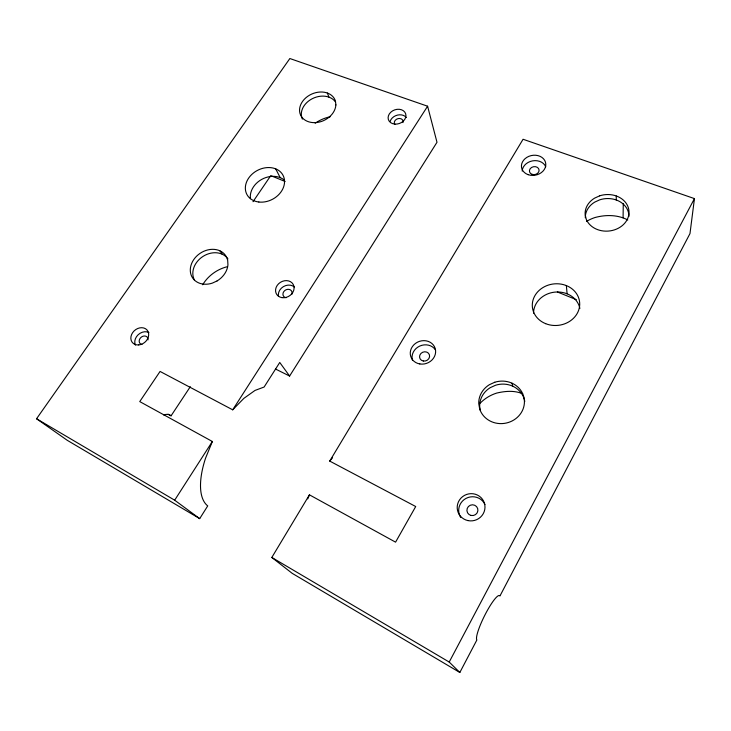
<?xml version="1.0" encoding="UTF-8"?>
<svg xmlns="http://www.w3.org/2000/svg" width="731" height="731" viewBox="0 0 731 731"><rect width="100%" height="100%" fill="white"/><g stroke="black" fill="none" stroke-linecap="round" stroke-linejoin="round"><path stroke-width="1.1" d="M616.251 199.983L616.27 195.972M627.783 219.958A37.226 31.488 -4.1 0 0 623.077 217.884L623.278 203.51M694.45 198.604L689.982 233.582L499.922 596.021A24.973 4.349 -63.4 0 0 485.676 613.556A24.973 4.349 -63.4 0 0 476.868 639.99L459.836 672.474L292.217 573.351L271.813 557.461L309.441 494.832L395.572 542.155L415.711 506.528L329.718 461.087L523.067 139.265L694.45 198.604L449.209 662.048L459.836 672.474M289.604 376.045L279.754 362.466L264.11 387.037L255.018 390.427L243.852 398.377L232.696 409.817L160.062 371.439L139.749 401.593L212.356 441.487L205.594 458.081A68.047 29.578 -60.9 0 0 207.732 505.898L199.7 518.635L67.261 440.309L36.55 418.753L289.86 58.526L427.598 106.214L436.992 142.28L289.604 376.045L275.45 369M307.742 498.907L309.441 494.832M199.7 518.635L174.672 500.196L212.356 441.487M232.696 409.817L427.598 106.214M163.726 414.98A21.373 10.727 -59 0 1 171.063 415.829L190.307 386.699M253.008 201.701L270.753 175.65L285.117 181.48M329.718 461.087L332.55 457.743M623.077 217.884C613.958 214.686 604.217 215.033 594.997 217.527A37.226 31.488 -4.1 0 0 586.518 221.411M522.638 393.762C514.35 390.272 505.249 391.067 496.714 393.068A38.679 36.239 -8.1 0 0 480.112 403.229M557.387 291.98L576.33 299.664M168.103 414.203L171.063 415.829M36.55 418.753L174.672 500.196M271.813 557.461L449.209 662.048M219.921 250.861L222.224 254.205M275.678 168.852L280.22 177.642M327.324 93.011L328.941 97.132M512.029 383.199L512.723 386.196M480.377 410.484L479.673 406.436A22.743 21.089 -10 0 1 490.245 387.658L495.563 385.237A22.743 21.089 -10 0 1 524.785 401.438M566.361 285.602L567.101 293.825M315.162 123.256A32.082 25.402 -23.6 0 1 330.184 116.768M302.378 119.116A18.704 14.51 -23.7 0 1 312.036 98.822A18.704 14.51 -23.7 0 1 335.337 101.773M194.492 280.147A19.828 16.155 -34 0 1 203.108 256.343A19.828 16.155 -34 0 1 227.935 258.929M250.459 198.713A20.176 16.164 -28.2 0 1 261.597 179.46A20.176 16.164 -28.2 0 1 284.048 179.872M202.67 284.77A33.918 28.125 -34.4 0 1 227.304 266.705M585.303 217.774A21.839 18.193 -5.1 0 1 594.687 202.14L599.703 199.837A21.839 18.193 -5.1 0 1 628.925 216.413M533.548 313.188A23.383 20.587 -6.1 0 1 554.811 292.126A23.383 20.587 -6.1 0 1 579.884 308.418M394.85 124.453A4.523 3.582 -19.6 0 1 398.139 118.605A4.523 3.582 -19.6 0 1 402.973 122.598M390.162 121.291A9.055 7.164 -19.6 0 1 397.582 115.069A9.055 7.164 -19.6 0 1 406.381 117.581M522.19 171.054A12.171 9.96 -11.1 0 1 532.57 160.866A12.171 9.96 -11.1 0 1 545.755 166.796M412.458 360.31A12.747 11.486 -21.4 0 1 419.704 346.092A12.747 11.486 -21.4 0 1 435.42 349.829M460.667 517.42A13.798 13.478 -18.5 0 1 466.012 498.405A13.798 13.478 -18.5 0 1 484.973 504.491M135.454 345.151A9.576 7.785 -40.4 0 1 138.159 334.743A9.576 7.785 -40.4 0 1 148.923 332.523M141.951 344.493A4.788 3.893 -40.4 0 1 139.374 339.878A4.788 3.893 -40.4 0 1 144.528 335.986A4.788 3.893 -40.4 0 1 148.018 339.906M286.095 297.755A4.788 4.048 -31 0 1 283.153 292.857A4.788 4.048 -31 0 1 288.946 289.366A4.788 4.048 -31 0 1 291.897 294.264M278.529 296.521A9.567 8.087 -31 0 1 283.372 286.653A9.567 8.087 -31 0 1 294.355 287.009M335.904 104.926C335.291 112.793 328.813 118.824 321.704 121.383A18.814 14.556 -23.7 0 1 299.993 113.469A18.814 14.556 -23.7 0 1 313.626 93.303A18.814 14.556 -23.7 0 1 335.438 101.079L335.904 104.926M217.089 280.932L212.346 283.116A19.947 16.21 -34 0 1 190.572 273.029A19.947 16.21 -34 0 1 205.804 250.495A19.947 16.21 -34 0 1 227.688 260.419L227.944 264.86A19.947 16.21 -34 0 1 217.089 280.932M599.603 195.844L594.568 198.156A21.985 18.275 -5.3 0 0 585.165 214.823L586.326 219.446A21.985 18.275 -5.3 0 0 614.36 229.899A21.985 18.275 -5.3 0 0 627.746 206.115A21.985 18.275 -5.3 0 0 599.612 195.844M494.75 382.249L489.395 384.689A22.899 21.208 -10.2 0 0 478.741 403.576L479.7 409.013A22.899 21.208 -10.2 0 0 508.237 422.527A22.899 21.208 -10.2 0 0 523.414 395.544A22.899 21.208 -10.2 0 0 494.75 382.249M258.856 202.021A20.459 16.292 -28.2 0 0 284.131 178.172A20.459 16.292 -28.2 0 0 251.857 174.371A20.459 16.292 -28.2 0 0 258.856 202.021M545.664 323.669A23.739 20.824 -6.4 0 0 579.656 302.515A23.739 20.824 -6.4 0 0 542.694 287.712A23.739 20.824 -6.4 0 0 545.664 323.669M394.703 124.087A9.119 7.2 -19.7 0 0 405.641 113.716A9.119 7.2 -19.7 0 0 390.71 112.282A9.119 7.2 -19.7 0 0 394.703 124.087M528.147 174.672A12.272 10.015 -11.2 0 0 545.792 163.945A12.272 10.015 -11.2 0 0 526.914 157.329A12.272 10.015 -11.2 0 0 528.147 174.672M532.067 174.353A4.87 3.984 -11.1 0 0 539.085 170.113A4.87 3.984 -11.1 0 0 531.601 167.454A4.87 3.984 -11.1 0 0 532.067 174.353M423.322 361.023A5.099 4.596 -21.4 0 0 429.426 354.864A5.099 4.596 -21.4 0 0 420.983 353.411A5.099 4.596 -21.4 0 0 423.322 361.023M419.813 363.947A12.856 11.559 -21.5 0 0 435.164 348.395A12.856 11.559 -21.5 0 0 413.856 344.822A12.856 11.559 -21.5 0 0 419.813 363.947M471.148 515.465A5.519 5.391 -18.5 0 0 477.681 508.566A5.519 5.391 -18.5 0 0 468.397 506.546A5.519 5.391 -18.5 0 0 471.148 515.465M467.95 520.591A13.926 13.578 -18.9 0 0 484.388 503.111A13.926 13.578 -18.9 0 0 460.95 498.131A13.926 13.578 -18.9 0 0 467.95 520.591M138.716 344.931A9.649 7.822 -40.3 0 0 147.973 331.371A9.649 7.822 -40.3 0 0 132.613 332.687A9.649 7.822 -40.3 0 0 138.716 344.931M281.974 297.636A9.649 8.132 -31 0 0 293.889 286.15A9.649 8.132 -31 0 0 278.602 283.765A9.649 8.132 -31 0 0 281.974 297.636"/></g></svg>
